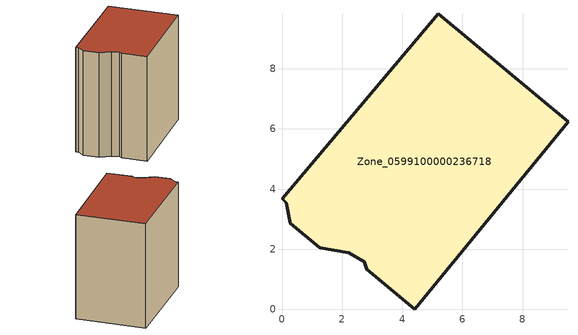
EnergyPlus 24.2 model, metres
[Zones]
Zone_0599100000236718
 floor ground (C_G): 4.41,0 2.82,1.32 2.74,1.59 2.22,1.88 1.25,2.04 0.27,2.86 0.14,3.55 0,3.67 5.19,9.83 9.51,6.24 z0
 wall outside (C_F): 4.41,0 9.51,6.24 5.19,9.83 0,3.67 0.14,3.55 0.27,2.86 1.25,2.04 2.22,1.88 2.74,1.59 2.82,1.32 4.41,0 z0:8.74
 roof outside (C_R): 2.82,1.32 4.41,0 9.51,6.24 5.19,9.83 0,3.67 0.14,3.55 0.27,2.86 1.25,2.04 2.22,1.88 2.74,1.59 z8.74
[BUILDING]
Pand.0599100000236718: North Axis=0; Terrain=City; Loads Convergence Tolerance Value=0.04; Temperature Convergence Tolerance Value=0.4; Solar Distribution=FullExterior; Maximum Number of Warmup Days=25; Minimum Number of Warmup Days=1
[Site:Location]
Rotterdam.The.Hague.AP_ZH_NLD Design_Conditions: Latitude=51.96; Longitude=4.45; Time Zone=1; Elevation=-4.5
[SITE:GROUNDTEMPERATURE:BUILDINGSURFACE]
18, 18, 18, 18, 18, 18, 18, 18, 18, 18, 18, 18
[MATERIAL] Thermal Absorptance=0.9; Solar Absorptance=0.7; Visible Absorptance=0.7
Name | Roughness | Thickness | Conductivity | Density | Specific Heat
G.TI.1946 | MediumSmooth | 0.15 | 1 | 540 | 1210
F.TI.1946 | Rough | 0.3 | 0.857143 | 1920 | 840
R.TI.1946 | MediumRough | 0.2 | 0.1 | 1500 | 1000
[CONSTRUCTION]
C_G: G.TI.1946
C_F: F.TI.1946
C_R: R.TI.1946
[ZONE]
Zone_0599100000236718: Type=1; Multiplier=1; Ceiling Height=Autocalculate; Volume=Autocalculate; Floor Area=autocalculate; Part of Total Floor Area=Yes
[ZONEINFILTRATION:DESIGNFLOWRATE]
Infil_Zone_0599100000236718: Zone or ZoneList or Space or SpaceList=Zone_0599100000236718; Schedule=AlwaysOn; Design Flow Rate Calculation Method=Flow/Area; Flow Rate per Floor Area=0.003; Constant Term Coefficient=1; Temperature Term Coefficient=0; Velocity Term Coefficient=0; Velocity Squared Term Coefficient=0
[HVACTEMPLATE:ZONE:IDEALLOADSAIRSYSTEM]
Zone_0599100000236718: Maximum Heating Supply Air Temperature=50; Minimum Cooling Supply Air Temperature=13; Maximum Heating Supply Air Humidity Ratio=0.0156; Minimum Cooling Supply Air Humidity Ratio=0.0077; Heating Limit=NoLimit; Cooling Limit=NoLimit; Dehumidification Control Type=ConstantSensibleHeatRatio; Cooling Sensible Heat Ratio=0.7; Dehumidification Setpoint=60; Humidification Control Type=None; Humidification Setpoint=30; Outdoor Air Method=None; Outdoor Air Flow Rate per Person=0.00944; Outdoor Air Flow Rate per Zone Floor Area=0; Outdoor Air Flow Rate per Zone=0; Demand Controlled Ventilation Type=None; Outdoor Air Economizer Type=NoEconomizer; Heat Recovery Type=None; Sensible Heat Recovery Effectiveness=0.7; Latent Heat Recovery Effectiveness=0.65
[ZONECONTROL:THERMOSTAT]
ThermostatControl_Zone_0599100000236718: Zone or ZoneList=Zone_0599100000236718; Control Type Schedule=DualSetpointControlType; Control 1=Thermostat_Zone_0599100000236718; Temperature Difference Between Cutout And Setpoint=0
[THERMOSTATSETPOINT:DUALSETPOINT]
Thermostat_Zone_0599100000236718: Heating Setpoint Temperature Schedule=HeatingSetpoint_Zone_0599100000236718; Cooling Setpoint Temperature Schedule=CoolingSetpoint_Zone_0599100000236718
[SCHEDULE:COMPACT]
HeatingSetpoint_Zone_0599100000236718: Through: 12/31, For: AllDays, Until: 24:00, 21
CoolingSetpoint_Zone_0599100000236718: Through: 12/31, For: AllDays, Until: 24:00, 24
DualSetpointControlType: Through: 12/31, For: AllDays, Until: 24:00, 4
AlwaysOn: Through: 12/31, For: AllDays, Until: 24:00, 1
